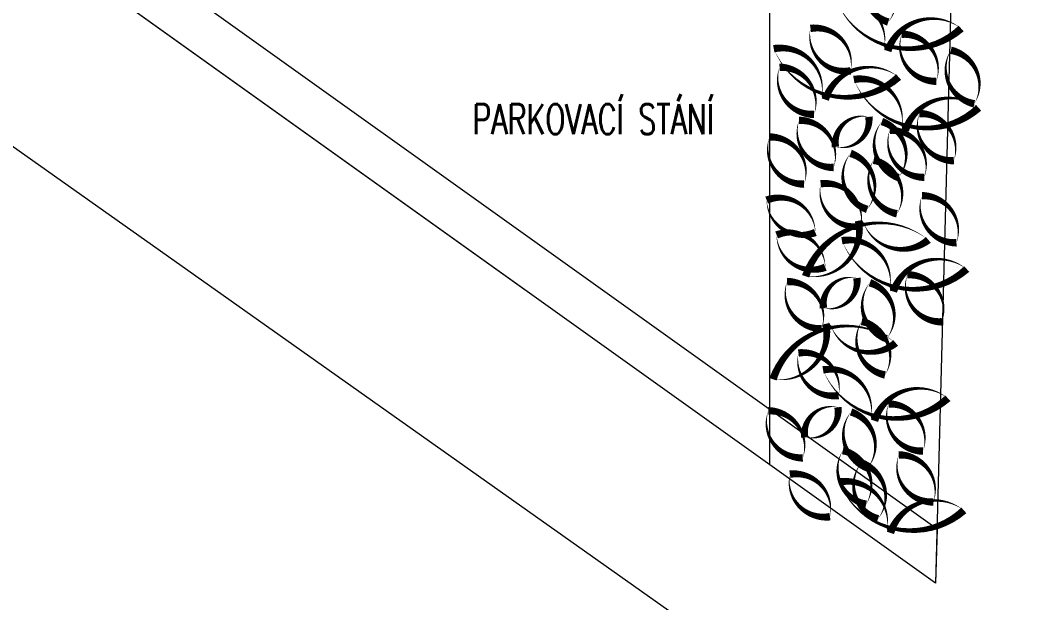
# Model space of a CAD drawing. Header units: metres. Extents: x -45 to 1930, y -347 to 488.
# Drawn here: x -12.06 to -5.39, y -46.97 to -43.08 of the extents above; entities that cross this region are included whole.
import ezdxf

# ---------------------------------------------------------------- set-up
doc = ezdxf.new("R2010")
doc.units = ezdxf.units.M
doc.linetypes.add('ČERCHOVANÁ', pattern=[25.4, 12.7, -6.35, 0, -6.35])
for name, color, linetype in [('OSA', 7, 'ČERCHOVANÁ'), ('popis', 6, 'Continuous'), ('zariz.predmety', 203, 'Continuous'), ('ZDIVO', 1, 'Continuous')]:
    doc.layers.add(name, color=color, linetype=linetype)
doc.styles.add('ROMANS', font='romans.shx', dxfattribs={"width": 0.7})

msp = doc.modelspace()

# ---------------------------------------------------------------- linework, layer by layer
at = {"linetype": 'Continuous', "lineweight": 0}
for p, q in [((-15.38475, -39.735876), (-5.96076, -46.47111)), ((-5.97027, -46.833055), (-15.559187, -39.97995)), ((-16.45977, -40.849548), (-5.666976, -48.484692)), ((-5.96076, -46.47111), (-5.97027, -46.833055))]:
    msp.add_line(p, q, dxfattribs=at)
at = {"layer": 'OSA', "linetype": 'Continuous', "lineweight": 0}
msp.add_line((-7.075538, -36.166604), (-7.075538, -46.043131), dxfattribs=at)
at = {"layer": 'zariz.predmety', "color": 253, "linetype": 'Continuous', "ltscale": 0.001}
for points in [[(-6.285319, -43.098202, 0, 0, 0.52056705), (-6.285319, -43.098202, 0, 0.05, 0.52056705), (-6.395769, -42.725229, 0, 0.05, 0.52056705), (-6.285319, -43.098202, 0.05, 0.05, 0)], [(-5.800232, -43.140467, 0, 0, 0.52056705), (-5.800232, -43.140467, 0, 0.05, 0.52056705), (-6.288594, -43.290299, 0, 0.05, 0.52056705), (-6.311696, -43.268618, 0, 0.05, 0.52056705), (-6.631067, -42.951524, 0, 0.05, 0.52056705), (-5.800232, -43.140467, 0.05, 0.05, 0)], [(-6.802781, -43.139808, 0, 0, 0.52056705), (-6.802781, -43.139808, 0, 0.05, 0.52056705), (-6.53602, -43.422909, 0, 0.05, 0.52056705), (-6.802781, -43.139808, 0.05, 0.05, 0)], [(-5.965496, -43.492062, 0, 0, 0.52056705), (-5.965496, -43.492062, 0, 0.05, 0.52056705), (-6.195441, -43.178321, 0, 0.05, 0.52056705), (-5.965496, -43.492062, 0.05, 0.05, 0)], [(-6.21634, -43.463899, 0, 0, 0.52056705), (-6.21634, -43.463899, 0, 0.05, 0.52056705), (-6.704703, -43.61373, 0, 0.05, 0.52056705), (-6.727804, -43.59205, 0, 0.05, 0.52056705), (-7.047176, -43.274955, 0, 0.05, 0.52056705), (-6.21634, -43.463899, 0.05, 0.05, 0)], [(-5.868277, -43.285708, 0, 0, 0.52056705), (-5.868277, -43.285708, 0, 0.05, 0.52056705), (-5.712825, -43.642278, 0, 0.05, 0.52056705), (-5.868277, -43.285708, 0.05, 0.05, 0)], [(-6.778981, -43.712619, 0, 0, 0.52056705), (-6.778981, -43.712619, 0, 0.05, 0.52056705), (-7.008925, -43.398879, 0, 0.05, 0.52056705), (-6.778981, -43.712619, 0.05, 0.05, 0)], [(-5.683446, -43.669112, 0, 0, 0.52056705), (-5.683446, -43.669112, 0, 0.05, 0.52056705), (-6.171808, -43.818943, 0, 0.05, 0.52056705), (-6.19491, -43.797263, 0, 0.05, 0.52056705), (-6.514282, -43.480169, 0, 0.05, 0.52056705), (-5.683446, -43.669112, 0.05, 0.05, 0)], [(-6.636658, -43.928811, 0, 0, 0.52056705), (-6.636658, -43.928811, 0, 0.05, 0.52056705), (-6.414365, -43.729102, 0, 0.05, 0.52056705), (-6.636658, -43.928811, 0.05, 0.05, 0)], [(-5.84871, -44.020707, 0, 0, 0.52056705), (-5.84871, -44.020707, 0, 0.05, 0.52056705), (-6.078655, -43.706966, 0, 0.05, 0.52056705), (-5.84871, -44.020707, 0.05, 0.05, 0)], [(-6.878854, -43.752392, 0, 0, 0.52056705), (-6.878854, -43.752392, 0, 0.05, 0.52056705), (-6.64891, -44.066133, 0, 0.05, 0.52056705), (-6.878854, -43.752392, 0.05, 0.05, 0)], [(-6.217376, -44.133097, 0, 0, 0.52056705), (-6.217376, -44.133097, 0, 0.05, 0.52056705), (-6.327826, -43.760124, 0, 0.05, 0.52056705), (-6.217376, -44.133097, 0.05, 0.05, 0)], [(-7.075327, -43.863065, 0, 0, 0.52056705), (-7.075327, -43.863065, 0, 0.05, 0.52056705), (-6.845383, -44.176805, 0, 0.05, 0.52056705), (-7.075327, -43.863065, 0.05, 0.05, 0)], [(-6.045183, -44.13138, 0, 0, 0.52056705), (-6.045183, -44.13138, 0, 0.05, 0.52056705), (-6.275128, -43.817639, 0, 0.05, 0.52056705), (-6.045183, -44.13138, 0.05, 0.05, 0)], [(-6.425734, -44.344912, 0, 0, 0.52056705), (-6.425734, -44.344912, 0, 0.05, 0.52056705), (-6.536184, -43.97194, 0, 0.05, 0.52056705), (-6.425734, -44.344912, 0.05, 0.05, 0)], [(-6.382781, -44.017855, 0, 0, 0.52056705), (-6.382781, -44.017855, 0, 0.05, 0.52056705), (-6.227329, -44.374425, 0, 0.05, 0.52056705), (-6.382781, -44.017855, 0.05, 0.05, 0)], [(-6.734839, -44.174703, 0, 0, 0.52056705), (-6.734839, -44.174703, 0, 0.05, 0.52056705), (-6.468077, -44.457804, 0, 0.05, 0.52056705), (-6.734839, -44.174703, 0.05, 0.05, 0)], [(-6.770558, -44.49882, 0, 0, 0.52056705), (-6.770558, -44.49882, 0, 0.05, 0.52056705), (-7.094424, -44.28337, 0, 0.05, 0.52056705), (-6.770558, -44.49882, 0.05, 0.05, 0)], [(-5.831215, -44.567687, 0, 0, 0.52056705), (-5.831215, -44.567687, 0, 0.05, 0.52056705), (-6.061159, -44.253947, 0, 0.05, 0.52056705), (-5.831215, -44.567687, 0.05, 0.05, 0)], [(-6.835426, -44.79019, 0, 0, 0.52056705), (-6.835426, -44.79019, 0, 0.05, 0.52056705), (-6.482971, -44.42043, 0, 0.05, 0.52056705), (-6.452212, -44.428023, 0, 0.05, 0.52056705), (-6.018483, -44.548131, 0, 0.05, 0.52056705), (-6.835426, -44.79019, 0.05, 0.05, 0)], [(-6.704468, -44.73059, 0, 0, 0.52056705), (-6.704468, -44.73059, 0, 0.05, 0.52056705), (-7.028334, -44.51514, 0, 0.05, 0.52056705), (-6.704468, -44.73059, 0.05, 0.05, 0)], [(-5.762973, -44.742337, 0, 0, 0.52056705), (-5.762973, -44.742337, 0, 0.05, 0.52056705), (-6.251335, -44.892168, 0, 0.05, 0.52056705), (-6.274437, -44.870487, 0, 0.05, 0.52056705), (-6.593809, -44.553393, 0, 0.05, 0.52056705), (-5.762973, -44.742337, 0.05, 0.05, 0)], [(-6.716185, -45.002036, 0, 0, 0.52056705), (-6.716185, -45.002036, 0, 0.05, 0.52056705), (-6.493892, -44.802326, 0, 0.05, 0.52056705), (-6.716185, -45.002036, 0.05, 0.05, 0)], [(-5.928238, -45.093932, 0, 0, 0.52056705), (-5.928238, -45.093932, 0, 0.05, 0.52056705), (-6.158182, -44.780191, 0, 0.05, 0.52056705), (-5.928238, -45.093932, 0.05, 0.05, 0)], [(-6.958382, -44.825616, 0, 0, 0.52056705), (-6.958382, -44.825616, 0, 0.05, 0.52056705), (-6.728437, -45.139357, 0, 0.05, 0.52056705), (-6.958382, -44.825616, 0.05, 0.05, 0)], [(-6.296904, -45.206321, 0, 0, 0.52056705), (-6.296904, -45.206321, 0, 0.05, 0.52056705), (-6.407353, -44.833349, 0, 0.05, 0.52056705), (-6.296904, -45.206321, 0.05, 0.05, 0)], [(-7.052717, -45.47646, 0, 0, 0.52056705), (-7.052717, -45.47646, 0, 0.05, 0.52056705), (-6.700261, -45.106699, 0, 0.05, 0.52056705), (-6.669503, -45.114292, 0, 0.05, 0.52056705), (-6.235774, -45.234401, 0, 0.05, 0.52056705), (-7.052717, -45.47646, 0.05, 0.05, 0)], [(-6.462308, -45.09108, 0, 0, 0.52056705), (-6.462308, -45.09108, 0, 0.05, 0.52056705), (-6.306856, -45.44765, 0, 0.05, 0.52056705), (-6.462308, -45.09108, 0.05, 0.05, 0)], [(-6.882935, -45.301331, 0, 0, 0.52056705), (-6.882935, -45.301331, 0, 0.05, 0.52056705), (-6.616173, -45.584432, 0, 0.05, 0.52056705), (-6.882935, -45.301331, 0.05, 0.05, 0)], [(-5.888526, -45.602812, 0, 0, 0.52056705), (-5.888526, -45.602812, 0, 0.05, 0.52056705), (-6.376888, -45.752643, 0, 0.05, 0.52056705), (-6.399989, -45.730962, 0, 0.05, 0.52056705), (-6.719361, -45.413868, 0, 0.05, 0.52056705), (-5.888526, -45.602812, 0.05, 0.05, 0)], [(-6.841737, -45.86251, 0, 0, 0.52056705), (-6.841737, -45.86251, 0, 0.05, 0.52056705), (-6.619445, -45.662801, 0, 0.05, 0.52056705), (-6.841737, -45.86251, 0.05, 0.05, 0)], [(-6.05379, -45.954406, 0, 0, 0.52056705), (-6.05379, -45.954406, 0, 0.05, 0.52056705), (-6.283735, -45.640665, 0, 0.05, 0.52056705), (-6.05379, -45.954406, 0.05, 0.05, 0)], [(-7.083934, -45.686091, 0, 0, 0.52056705), (-7.083934, -45.686091, 0, 0.05, 0.52056705), (-6.85399, -45.999832, 0, 0.05, 0.52056705), (-7.083934, -45.686091, 0.05, 0.05, 0)], [(-6.422456, -46.066796, 0, 0, 0.52056705), (-6.422456, -46.066796, 0, 0.05, 0.52056705), (-6.532906, -45.693823, 0, 0.05, 0.52056705), (-6.422456, -46.066796, 0.05, 0.05, 0)], [(-6.587861, -45.951554, 0, 0, 0.52056705), (-6.587861, -45.951554, 0, 0.05, 0.52056705), (-6.432409, -46.308124, 0, 0.05, 0.52056705), (-6.587861, -45.951554, 0.05, 0.05, 0)], [(-5.985222, -46.293557, 0, 0, 0.52056705), (-5.985222, -46.293557, 0, 0.05, 0.52056705), (-6.215166, -45.979816, 0, 0.05, 0.52056705), (-5.985222, -46.293557, 0.05, 0.05, 0)], [(-6.353888, -46.405947, 0, 0, 0.52056705), (-6.353888, -46.405947, 0, 0.05, 0.52056705), (-6.464337, -46.032974, 0, 0.05, 0.52056705), (-6.353888, -46.405947, 0.05, 0.05, 0)], [(-6.939919, -46.108402, 0, 0, 0.52056705), (-6.939919, -46.108402, 0, 0.05, 0.52056705), (-6.673157, -46.391503, 0, 0.05, 0.52056705), (-6.939919, -46.108402, 0.05, 0.05, 0)], [(-5.782072, -46.349159, 0, 0, 0.52056705), (-5.782072, -46.349159, 0, 0.05, 0.52056705), (-6.270434, -46.49899, 0, 0.05, 0.52056705), (-6.293536, -46.47731, 0, 0.05, 0.52056705), (-6.612908, -46.160215, 0, 0.05, 0.52056705), (-5.782072, -46.349159, 0.05, 0.05, 0)]]:
    msp.add_lwpolyline(points, format="xyseb", close=True, dxfattribs=at)
at = {"layer": 'ZDIVO', "linetype": 'Continuous', "lineweight": 0, "flags": 128}
msp.add_lwpolyline([(-5.97027, -46.833055), (-29.112597, -30.29346), (-29.55417, -30.019693), (-29.644766, 7.836083), (-25.570115, 7.633634), (-15.169849, 7.416588), (1.059107, 6.497163), (-0.53726, -9.17884), (-2.824459, -21.436195), (-4.420714, -30.444402), (-5.862425, -42.7286)], close=True, dxfattribs=at)

# ---------------------------------------------------------------- texts
at = {"layer": 'popis', "linetype": 'Continuous', "lineweight": 0, "insert": (-9.052556, -43.64412), "char_height": 0.2, "width": 3.91911188, "attachment_point": 1, "style": 'ROMANS'}
msp.add_mtext('PARKOVACÍ STÁNÍ ', dxfattribs=at)

doc.saveas('drawing.dxf')
